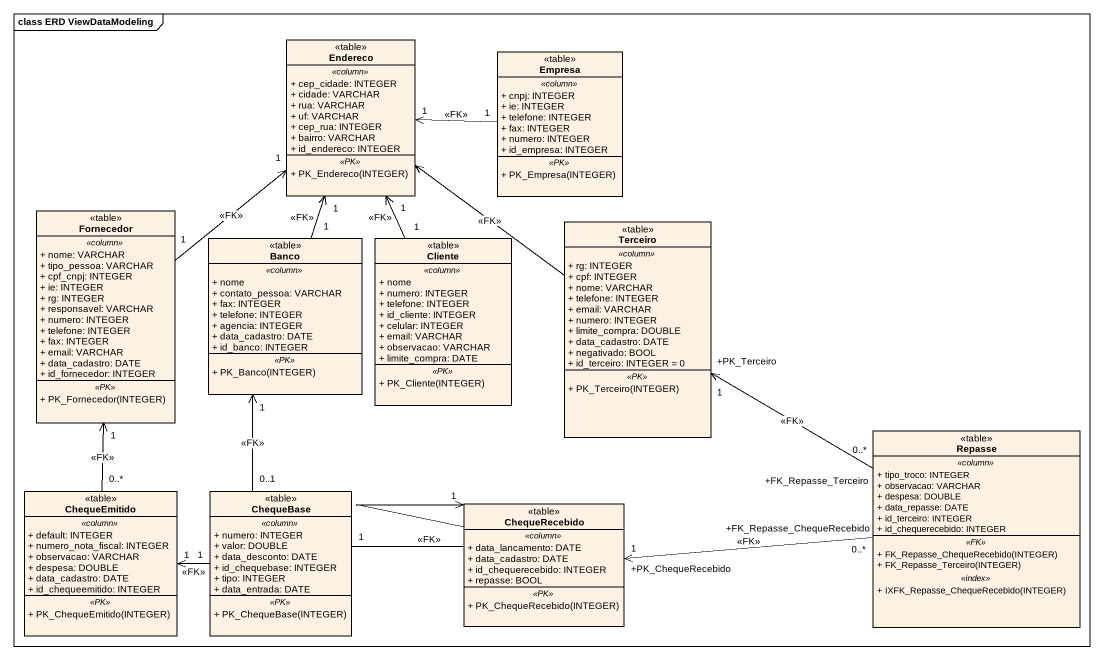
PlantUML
@startuml
mainframe class ERD ViewDataModeling
hide circle
hide empty members
skinparam classAttributeIconSize 0
class Endereco <<table>> {
  .. <<column>> ..
  + cep_cidade: INTEGER
  + cidade: VARCHAR
  + rua: VARCHAR
  + uf: VARCHAR
  + cep_rua: INTEGER
  + bairro: VARCHAR
  + id_endereco: INTEGER
  .. <<PK>> ..
  + PK_Endereco(INTEGER)
}
class Empresa <<table>> {
  .. <<column>> ..
  + cnpj: INTEGER
  + ie: INTEGER
  + telefone: INTEGER
  + fax: INTEGER
  + numero: INTEGER
  + id_empresa: INTEGER
  .. <<PK>> ..
  + PK_Empresa(INTEGER)
}
class Fornecedor <<table>> {
  .. <<column>> ..
  + nome: VARCHAR
  + tipo_pessoa: VARCHAR
  + cpf_cnpj: INTEGER
  + ie: INTEGER
  + rg: INTEGER
  + responsavel: VARCHAR
  + numero: INTEGER
  + telefone: INTEGER
  + fax: INTEGER
  + email: VARCHAR
  + data_cadastro: DATE
  + id_fornecedor: INTEGER
  .. <<PK>> ..
  + PK_Fornecedor(INTEGER)
}
class Terceiro <<table>> {
  .. <<column>> ..
  + rg: INTEGER
  + cpf: INTEGER
  + nome: VARCHAR
  + telefone: INTEGER
  + email: VARCHAR
  + numero: INTEGER
  + limite_compra: DOUBLE
  + data_cadastro: DATE
  + negativado: BOOL
  + id_terceiro: INTEGER = 0
  .. <<PK>> ..
  + PK_Terceiro(INTEGER)
}
class Banco <<table>> {
  .. <<column>> ..
  + nome
  + contato_pessoa: VARCHAR
  + fax: INTEGER
  + telefone: INTEGER
  + agencia: INTEGER
  + data_cadastro: DATE
  + id_banco: INTEGER
  .. <<PK>> ..
  + PK_Banco(INTEGER)
}
class Cliente <<table>> {
  .. <<column>> ..
  + nome
  + numero: INTEGER
  + telefone: INTEGER
  + id_cliente: INTEGER
  + celular: INTEGER
  + email: VARCHAR
  + observacao: VARCHAR
  + limite_compra: DATE
  .. <<PK>> ..
  + PK_Cliente(INTEGER)
}
class Repasse <<table>> {
  .. <<column>> ..
  + tipo_troco: INTEGER
  + observacao: VARCHAR
  + despesa: DOUBLE
  + data_repasse: DATE
  + id_terceiro: INTEGER
  + id_chequerecebido: INTEGER
  .. <<FK>> ..
  + FK_Repasse_ChequeRecebido(INTEGER)
  + FK_Repasse_Terceiro(INTEGER)
  .. <<index>> ..
  + IXFK_Repasse_ChequeRecebido(INTEGER)
}
class ChequeEmitido <<table>> {
  .. <<column>> ..
  + default: INTEGER
  + numero_nota_fiscal: INTEGER
  + observacao: VARCHAR
  + despesa: DOUBLE
  + data_cadastro: DATE
  + id_chequeemitido: INTEGER
  .. <<PK>> ..
  + PK_ChequeEmitido(INTEGER)
}
class ChequeBase <<table>> {
  .. <<column>> ..
  + numero: INTEGER
  + valor: DOUBLE
  + data_desconto: DATE
  + id_chequebase: INTEGER
  + tipo: INTEGER
  + data_entrada: DATE
  .. <<PK>> ..
  + PK_ChequeBase(INTEGER)
}
class ChequeRecebido <<table>> {
  .. <<column>> ..
  + data_lancamento: DATE
  + data_cadastro: DATE
  + id_chequerecebido: INTEGER
  + repasse: BOOL
  .. <<PK>> ..
  + PK_ChequeRecebido(INTEGER)
}
Empresa "1" -left-> "1" Endereco : <<FK>>
Fornecedor "1" -up-> "1" Endereco : <<FK>>
Terceiro -up-> Endereco : <<FK>>
Banco "1" -up-> "1" Endereco : <<FK>>
Cliente "1" -up-> "1" Endereco : <<FK>>
Repasse "+FK_Repasse_Terceiro\n0..*" -left-> "+PK_Terceiro\n1" Terceiro : <<FK>>
Repasse "+FK_Repasse_ChequeRecebido\n0..*" -left-> "+PK_ChequeRecebido\n1" ChequeRecebido : <<FK>>
ChequeEmitido "0..*" -up-> "1" Fornecedor : <<FK>>
ChequeBase "0..1" -up-> "1" Banco : <<FK>>
ChequeBase "1" -left-> "1" ChequeEmitido : <<FK>>
ChequeBase "1" -right-> "1" ChequeRecebido : <<FK>>
@enduml
